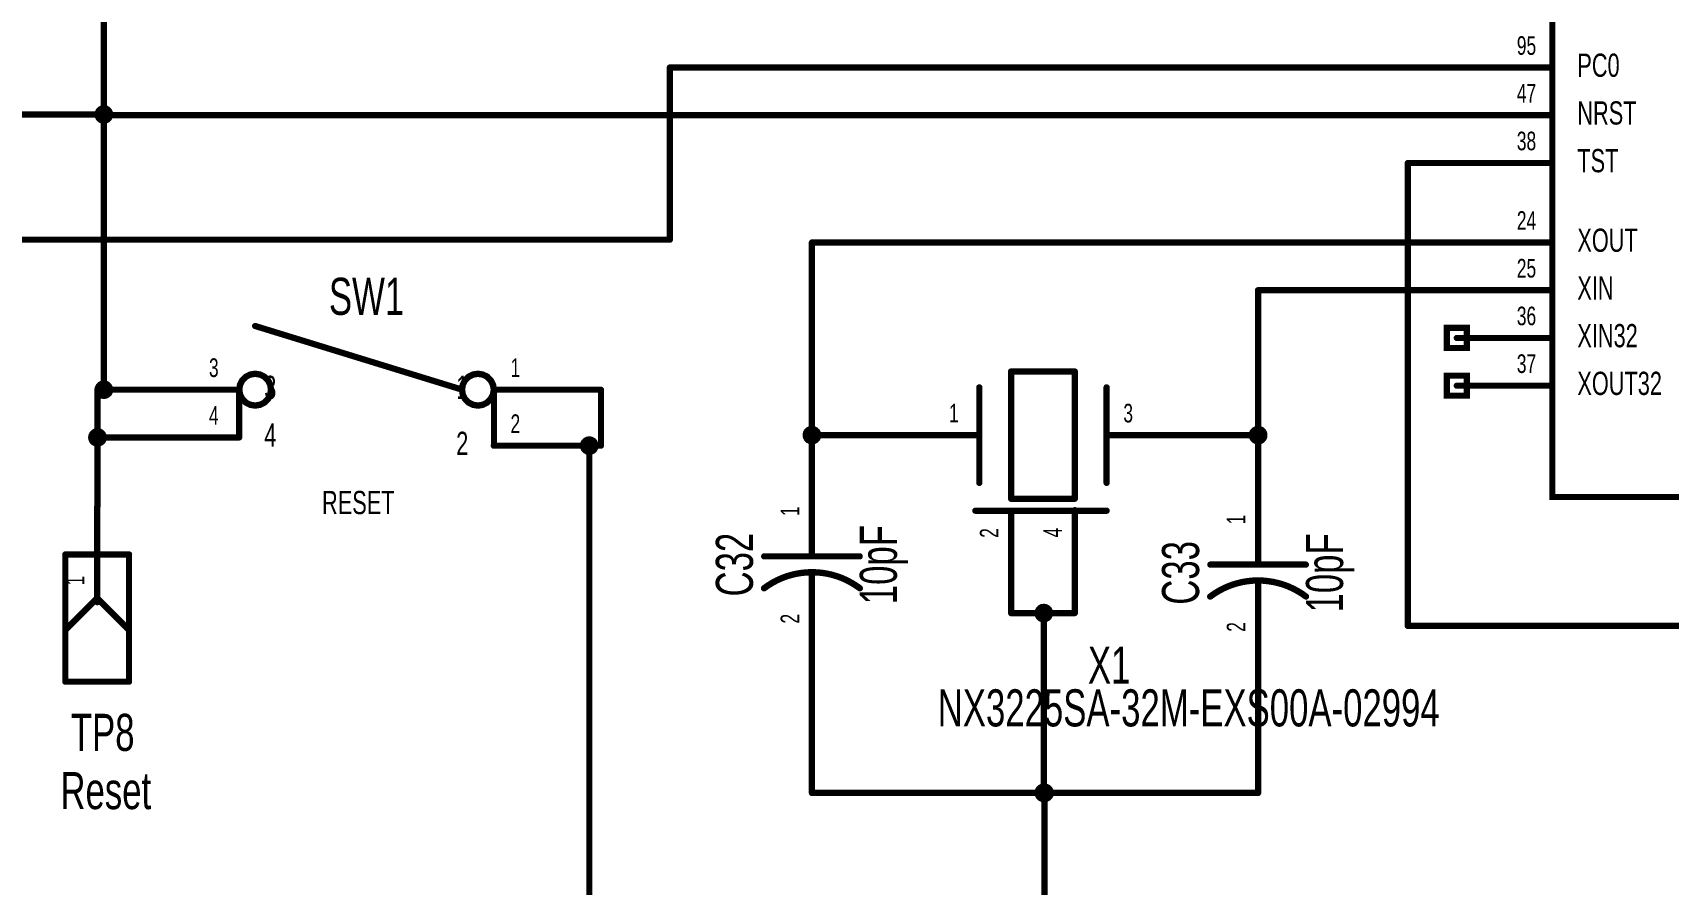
# Model space of a CAD drawing. Extents: x -0.3 to 11.2, y -0.5 to 7.6.
# Drawn here: x 2.247 to 4.817, y 1.402 to 2.741 of the extents above; entities that cross this region are included whole.
import ezdxf
from ezdxf.enums import TextEntityAlignment as Align

# ---------------------------------------------------------------- set-up
doc = ezdxf.new("R2010")
doc.units = 0
for name, color, linetype in [('Element', 253, 'CONTINUOUS'), ('Net', 50, 'CONTINUOUS'), ('Pin', 50, 'CONTINUOUS'), ('Shapes', 252, 'CONTINUOUS')]:
    doc.layers.add(name, color=color, linetype=linetype)

msp = doc.modelspace()

# ---------------------------------------------------------------- linework, layer by layer
at = {"layer": 'Element', "linetype": 'CONTINUOUS'}
for points, const_width in [([(4.635, 5.4861), (6.36, 5.4861), (6.36, 2.0111), (4.635, 2.0111), (4.635, 5.4861)], 0.0098), ([(2.9219, 2.1799), (2.5969, 2.2799)], 0.0098), ([(3.7847, 2.0084), (3.7847, 2.2084)], 0.0098), ([(3.7847, 2.2084), (3.8847, 2.2084)], 0.0098), ([(3.8847, 2.2084), (3.8847, 2.0084)], 0.0098), ([(2.5716, 2.1798), (2.5716, 2.1047)], 0.0098), ([(2.5719, 2.1798), (2.5731, 2.1721), (2.5766, 2.1651), (2.5822, 2.1596), (2.5891, 2.1561), (2.5969, 2.1548), (2.6046, 2.1561), (2.6116, 2.1596), (2.6171, 2.1651), (2.6206, 2.1721), (2.6219, 2.1798), (2.6206, 2.1876), (2.6171, 2.1945), (2.6116, 2.2001), (2.6046, 2.2036), (2.5969, 2.2048), (2.5891, 2.2036), (2.5822, 2.2001), (2.5766, 2.1945), (2.5731, 2.1876), (2.5719, 2.1798)], 0.01), ([(2.9219, 2.1798), (2.9231, 2.1721), (2.9266, 2.1651), (2.9322, 2.1596), (2.9391, 2.1561), (2.9469, 2.1548), (2.9546, 2.1561), (2.9616, 2.1596), (2.9671, 2.1651), (2.9706, 2.1721), (2.9719, 2.1798), (2.9706, 2.1876), (2.9671, 2.1945), (2.9616, 2.2001), (2.9546, 2.2036), (2.9469, 2.2048), (2.9391, 2.2036), (2.9322, 2.2001), (2.9266, 2.1945), (2.9231, 2.1876), (2.9219, 2.1798)], 0.01), ([(2.9722, 2.1798), (2.9722, 2.0921)], 0.0098), ([(3.7347, 2.0334), (3.7347, 2.1834)], 0.0098), ([(3.9347, 2.0334), (3.9347, 2.1834)], 0.0098), ([(3.8847, 2.0084), (3.7847, 2.0084)], 0.0098), ([(3.7285, 1.9896), (3.9347, 1.9896)], 0.0098), ([(3.4717, 1.9549), (3.4717, 1.9179)], 0.0098), ([(4.1727, 1.9419), (4.1727, 1.9049)], 0.0098), ([(2.2987, 1.7209), (2.2987, 1.9209)], 0.0098), ([(2.2987, 1.9209), (2.3987, 1.9209)], 0.0098), ([(2.3487, 1.8459), (2.3487, 1.9209)], 0.0098), ([(2.3987, 1.9209), (2.3987, 1.7209)], 0.0098), ([(3.3967, 1.9179), (3.5467, 1.9179)], 0.0098), ([(4.0977, 1.9049), (4.2477, 1.9049)], 0.0098), ([(3.5469, 1.8678), (3.5403, 1.8724), (3.5334, 1.8766), (3.5263, 1.8804), (3.5189, 1.8837), (3.5114, 1.8865), (3.5036, 1.8888), (3.4958, 1.8906), (3.4878, 1.8919), (3.4798, 1.8927), (3.4717, 1.8929), (3.4636, 1.8927), (3.4556, 1.8919), (3.4476, 1.8906), (3.4398, 1.8888), (3.432, 1.8865), (3.4245, 1.8837), (3.4171, 1.8804), (3.41, 1.8766), (3.4031, 1.8724), (3.3965, 1.8677)], 0.01), ([(3.4717, 1.8929), (3.4717, 1.8549)], 0.0098), ([(4.2479, 1.8548), (4.2413, 1.8594), (4.2344, 1.8636), (4.2273, 1.8674), (4.2199, 1.8707), (4.2124, 1.8735), (4.2046, 1.8758), (4.1968, 1.8776), (4.1888, 1.8789), (4.1808, 1.8797), (4.1727, 1.8799), (4.1646, 1.8797), (4.1566, 1.8789), (4.1486, 1.8776), (4.1408, 1.8758), (4.133, 1.8735), (4.1255, 1.8707), (4.1181, 1.8674), (4.111, 1.8636), (4.1041, 1.8594), (4.0975, 1.8547)], 0.01), ([(4.1727, 1.8799), (4.1727, 1.8419)], 0.0098), ([(2.2987, 1.8022), (2.3487, 1.8522)], 0.0098), ([(2.3987, 1.8022), (2.3487, 1.8522)], 0.0098), ([(2.3987, 1.7209), (2.2987, 1.7209)], 0.0098)]:
    msp.add_lwpolyline(points, dxfattribs=dict(at, const_width=const_width))
for points, const_width in [([(2.5944, 2.2799, 1), (2.5993, 2.2799, 1), (2.5944, 2.2799, 1)], 0.0049), ([(3.7822, 2.2084, 1), (3.7872, 2.2084, 1), (3.7822, 2.2084, 1)], 0.0049), ([(3.7822, 2.2084, 1), (3.7872, 2.2084, 1), (3.7822, 2.2084, 1)], 0.0049), ([(3.8822, 2.2084, 1), (3.8872, 2.2084, 1), (3.8822, 2.2084, 1)], 0.0049), ([(3.8822, 2.2084, 1), (3.8872, 2.2084, 1), (3.8822, 2.2084, 1)], 0.0049), ([(2.5691, 2.1798, 1), (2.574, 2.1798, 1), (2.5691, 2.1798, 1)], 0.0049), ([(2.5694, 2.1798, 1), (2.5744, 2.1798, 1), (2.5694, 2.1798, 1)], 0.005), ([(2.9194, 2.1798, 1), (2.9244, 2.1798, 1), (2.9194, 2.1798, 1)], 0.005), ([(2.9194, 2.1799, 1), (2.9243, 2.1799, 1), (2.9194, 2.1799, 1)], 0.0049), ([(2.9697, 2.1798, 1), (2.9746, 2.1798, 1), (2.9697, 2.1798, 1)], 0.0049), ([(3.7322, 2.1834, 1), (3.7372, 2.1834, 1), (3.7322, 2.1834, 1)], 0.0049), ([(3.9322, 2.1834, 1), (3.9372, 2.1834, 1), (3.9322, 2.1834, 1)], 0.0049), ([(2.5691, 2.1047, 1), (2.574, 2.1047, 1), (2.5691, 2.1047, 1)], 0.0049), ([(2.9697, 2.0921, 1), (2.9746, 2.0921, 1), (2.9697, 2.0921, 1)], 0.0049), ([(3.7322, 2.0334, 1), (3.7372, 2.0334, 1), (3.7322, 2.0334, 1)], 0.0049), ([(3.9322, 2.0334, 1), (3.9372, 2.0334, 1), (3.9322, 2.0334, 1)], 0.0049), ([(3.7822, 2.0084, 1), (3.7872, 2.0084, 1), (3.7822, 2.0084, 1)], 0.0049), ([(3.7822, 2.0084, 1), (3.7872, 2.0084, 1), (3.7822, 2.0084, 1)], 0.0049), ([(3.8822, 2.0084, 1), (3.8872, 2.0084, 1), (3.8822, 2.0084, 1)], 0.0049), ([(3.8822, 2.0084, 1), (3.8872, 2.0084, 1), (3.8822, 2.0084, 1)], 0.0049), ([(3.726, 1.9896, 1), (3.7309, 1.9896, 1), (3.726, 1.9896, 1)], 0.0049), ([(3.9322, 1.9896, 1), (3.9372, 1.9896, 1), (3.9322, 1.9896, 1)], 0.0049), ([(3.4692, 1.9549, 1), (3.4742, 1.9549, 1), (3.4692, 1.9549, 1)], 0.0049), ([(4.1702, 1.9419, 1), (4.1752, 1.9419, 1), (4.1702, 1.9419, 1)], 0.0049), ([(2.2962, 1.9209, 1), (2.3012, 1.9209, 1), (2.2962, 1.9209, 1)], 0.0049), ([(2.2962, 1.9209, 1), (2.3012, 1.9209, 1), (2.2962, 1.9209, 1)], 0.0049), ([(2.3462, 1.9209, 1), (2.3512, 1.9209, 1), (2.3462, 1.9209, 1)], 0.0049), ([(2.3962, 1.9209, 1), (2.4012, 1.9209, 1), (2.3962, 1.9209, 1)], 0.0049), ([(2.3962, 1.9209, 1), (2.4012, 1.9209, 1), (2.3962, 1.9209, 1)], 0.0049), ([(3.3942, 1.9179, 1), (3.3992, 1.9179, 1), (3.3942, 1.9179, 1)], 0.0049), ([(3.4692, 1.9179, 1), (3.4742, 1.9179, 1), (3.4692, 1.9179, 1)], 0.0049), ([(3.5442, 1.9179, 1), (3.5492, 1.9179, 1), (3.5442, 1.9179, 1)], 0.0049), ([(4.0952, 1.9049, 1), (4.1002, 1.9049, 1), (4.0952, 1.9049, 1)], 0.0049), ([(4.1702, 1.9049, 1), (4.1752, 1.9049, 1), (4.1702, 1.9049, 1)], 0.0049), ([(4.2452, 1.9049, 1), (4.2502, 1.9049, 1), (4.2452, 1.9049, 1)], 0.0049), ([(3.4692, 1.8929, 1), (3.4742, 1.8929, 1), (3.4692, 1.8929, 1)], 0.0049), ([(4.1702, 1.8799, 1), (4.1752, 1.8799, 1), (4.1702, 1.8799, 1)], 0.0049), ([(2.3462, 1.8522, 1), (2.3512, 1.8522, 1), (2.3462, 1.8522, 1)], 0.0049), ([(2.3462, 1.8522, 1), (2.3512, 1.8522, 1), (2.3462, 1.8522, 1)], 0.0049), ([(2.3462, 1.8459, 1), (2.3512, 1.8459, 1), (2.3462, 1.8459, 1)], 0.0049), ([(3.394, 1.8677, 1), (3.399, 1.8677, 1), (3.394, 1.8677, 1)], 0.005), ([(3.4692, 1.8549, 1), (3.4742, 1.8549, 1), (3.4692, 1.8549, 1)], 0.0049), ([(3.5444, 1.8678, 1), (3.5494, 1.8678, 1), (3.5444, 1.8678, 1)], 0.005), ([(4.095, 1.8547, 1), (4.1, 1.8547, 1), (4.095, 1.8547, 1)], 0.005), ([(4.2454, 1.8548, 1), (4.2504, 1.8548, 1), (4.2454, 1.8548, 1)], 0.005), ([(4.1702, 1.8419, 1), (4.1752, 1.8419, 1), (4.1702, 1.8419, 1)], 0.0049), ([(2.2962, 1.8022, 1), (2.3012, 1.8022, 1), (2.2962, 1.8022, 1)], 0.0049), ([(2.3962, 1.8022, 1), (2.4012, 1.8022, 1), (2.3962, 1.8022, 1)], 0.0049), ([(2.2962, 1.7209, 1), (2.3012, 1.7209, 1), (2.2962, 1.7209, 1)], 0.0049), ([(2.2962, 1.7209, 1), (2.3012, 1.7209, 1), (2.2962, 1.7209, 1)], 0.0049), ([(2.3962, 1.7209, 1), (2.4012, 1.7209, 1), (2.3962, 1.7209, 1)], 0.0049), ([(2.3962, 1.7209, 1), (2.4012, 1.7209, 1), (2.3962, 1.7209, 1)], 0.0049)]:
    msp.add_lwpolyline(points, format="xyb", dxfattribs=dict(at, const_width=const_width))
at = {"layer": 'Net', "linetype": 'CONTINUOUS', "const_width": 0.0098}
for points in [[(2.3591, 2.7857), (2.3591, 2.6111)], [(4.485, 2.6861), (3.2484, 2.6861)], [(3.2484, 2.6861), (3.2484, 2.4156)], [(2.3493, 2.6124), (2.3498, 2.6094), (2.3512, 2.6066), (2.3533, 2.6044), (2.3561, 2.603), (2.3591, 2.6026), (2.3622, 2.603), (2.3649, 2.6044), (2.3671, 2.6066), (2.3685, 2.6094), (2.369, 2.6124), (2.3685, 2.6154), (2.3671, 2.6182), (2.3649, 2.6204), (2.3622, 2.6218), (2.3591, 2.6222), (2.3561, 2.6218), (2.3533, 2.6204), (2.3512, 2.6182), (2.3498, 2.6154), (2.3493, 2.6124)], [(2.3493, 2.6124), (2.3498, 2.6094), (2.3512, 2.6066), (2.3533, 2.6044), (2.3561, 2.603), (2.3591, 2.6026), (2.3622, 2.603), (2.3649, 2.6044), (2.3671, 2.6066), (2.3685, 2.6094), (2.369, 2.6124), (2.3685, 2.6154), (2.3671, 2.6182), (2.3649, 2.6204), (2.3622, 2.6218), (2.3591, 2.6222), (2.3561, 2.6218), (2.3533, 2.6204), (2.3512, 2.6182), (2.3498, 2.6154), (2.3493, 2.6124)], [(2.3591, 2.6124), (0.7888, 2.6124)], [(2.3591, 2.1798), (2.3591, 2.6124)], [(2.3591, 2.6111), (4.485, 2.6111)], [(4.485, 2.5361), (4.408, 2.5361)], [(4.408, 2.5361), (4.408, 1.8085)], [(3.2484, 2.4156), (1.7068, 2.4156)], [(4.485, 2.4111), (3.4717, 2.4111)], [(3.4717, 2.4111), (3.4717, 2.1049)], [(4.485, 2.3361), (4.1727, 2.3361)], [(4.1727, 2.3361), (4.1727, 2.0919)], [(2.3492, 2.1048), (2.3492, 2.1798)], [(2.3492, 2.1798), (2.4219, 2.1798)], [(2.3493, 2.1798), (2.3498, 2.1768), (2.3512, 2.174), (2.3533, 2.1719), (2.3561, 2.1705), (2.3591, 2.17), (2.3622, 2.1705), (2.3649, 2.1719), (2.3671, 2.174), (2.3685, 2.1768), (2.369, 2.1798), (2.3685, 2.1829), (2.3671, 2.1856), (2.3649, 2.1878), (2.3622, 2.1892), (2.3591, 2.1897), (2.3561, 2.1892), (2.3533, 2.1878), (2.3512, 2.1856), (2.3498, 2.1829), (2.3493, 2.1798)], [(3.1219, 2.1798), (3.1402, 2.1798)], [(3.1402, 2.1798), (3.1402, 2.0918)], [(2.3393, 2.1048), (2.3398, 2.1018), (2.3412, 2.099), (2.3434, 2.0969), (2.3461, 2.0955), (2.3492, 2.095), (2.3522, 2.0955), (2.3549, 2.0969), (2.3571, 2.099), (2.3585, 2.1018), (2.359, 2.1048), (2.3585, 2.1079), (2.3571, 2.1106), (2.3549, 2.1128), (2.3522, 2.1142), (2.3492, 2.1147), (2.3461, 2.1142), (2.3434, 2.1128), (2.3412, 2.1106), (2.3398, 2.1079), (2.3393, 2.1048)], [(2.4219, 2.1048), (2.3492, 2.1048)], [(2.3492, 1.9959), (2.3492, 2.1048)], [(3.4619, 2.1084), (3.4623, 2.1053), (3.4637, 2.1026), (3.4659, 2.1004), (3.4687, 2.099), (3.4717, 2.0985), (3.4747, 2.099), (3.4775, 2.1004), (3.4797, 2.1026), (3.4811, 2.1053), (3.4815, 2.1084), (3.4811, 2.1114), (3.4797, 2.1142), (3.4775, 2.1163), (3.4747, 2.1177), (3.4717, 2.1182), (3.4687, 2.1177), (3.4659, 2.1163), (3.4637, 2.1142), (3.4623, 2.1114), (3.4619, 2.1084)], [(3.5847, 2.1084), (3.4717, 2.1084)], [(4.0847, 2.1084), (4.1727, 2.1084)], [(4.1629, 2.1084), (4.1633, 2.1053), (4.1647, 2.1026), (4.1669, 2.1004), (4.1697, 2.099), (4.1727, 2.0985), (4.1757, 2.099), (4.1785, 2.1004), (4.1807, 2.1026), (4.1821, 2.1053), (4.1825, 2.1084), (4.1821, 2.1114), (4.1807, 2.1142), (4.1785, 2.1163), (4.1757, 2.1177), (4.1727, 2.1182), (4.1697, 2.1177), (4.1669, 2.1163), (4.1647, 2.1142), (4.1633, 2.1114), (4.1629, 2.1084)], [(3.112, 2.0918), (3.1125, 2.0888), (3.1139, 2.086), (3.1161, 2.0839), (3.1188, 2.0825), (3.1219, 2.082), (3.1249, 2.0825), (3.1277, 2.0839), (3.1298, 2.086), (3.1312, 2.0888), (3.1317, 2.0918), (3.1312, 2.0949), (3.1298, 2.0976), (3.1277, 2.0998), (3.1249, 2.1012), (3.1219, 2.1017), (3.1188, 2.1012), (3.1161, 2.0998), (3.1139, 2.0976), (3.1125, 2.0949), (3.112, 2.0918)], [(3.1402, 2.0918), (3.1219, 2.0918)], [(3.1219, 2.0918), (3.1219, 0.9556)], [(3.7847, 1.8396), (3.7847, 1.8287)], [(3.7847, 1.8287), (3.8847, 1.8287)], [(3.8261, 1.8287), (3.8266, 1.8257), (3.828, 1.8229), (3.8302, 1.8207), (3.8329, 1.8193), (3.836, 1.8188), (3.839, 1.8193), (3.8417, 1.8207), (3.8439, 1.8229), (3.8453, 1.8257), (3.8458, 1.8287), (3.8453, 1.8317), (3.8439, 1.8345), (3.8417, 1.8367), (3.839, 1.8381), (3.836, 1.8385), (3.8329, 1.8381), (3.8302, 1.8367), (3.828, 1.8345), (3.8266, 1.8317), (3.8261, 1.8287)], [(3.836, 1.8287), (3.836, 1.5461)], [(3.8847, 1.8287), (3.8847, 1.8404)], [(4.408, 1.8085), (5.11, 1.8085)], [(3.4717, 1.7049), (3.4717, 1.5461)], [(4.1727, 1.6919), (4.1727, 1.5461)], [(3.4717, 1.5461), (3.8372, 1.5461)], [(3.8261, 1.5461), (3.8266, 1.5431), (3.828, 1.5404), (3.8302, 1.5382), (3.8329, 1.5368), (3.836, 1.5363), (3.839, 1.5368), (3.8417, 1.5382), (3.8439, 1.5404), (3.8453, 1.5431), (3.8458, 1.5461), (3.8453, 1.5492), (3.8439, 1.5519), (3.8417, 1.5541), (3.839, 1.5555), (3.836, 1.556), (3.8329, 1.5555), (3.8302, 1.5541), (3.828, 1.5519), (3.8266, 1.5492), (3.8261, 1.5461)], [(3.8274, 1.5461), (3.8279, 1.5431), (3.8293, 1.5404), (3.8315, 1.5382), (3.8342, 1.5368), (3.8372, 1.5363), (3.8403, 1.5368), (3.843, 1.5382), (3.8452, 1.5404), (3.8466, 1.5431), (3.8471, 1.5461), (3.8466, 1.5492), (3.8452, 1.5519), (3.843, 1.5541), (3.8403, 1.5555), (3.8372, 1.556), (3.8342, 1.5555), (3.8315, 1.5541), (3.8293, 1.5519), (3.8279, 1.5492), (3.8274, 1.5461)], [(3.8372, 1.5461), (3.8372, 0.9556)], [(4.1727, 1.5461), (3.8372, 1.5461)]]:
    msp.add_lwpolyline(points, dxfattribs=at)
at = {"layer": 'Net', "linetype": 'CONTINUOUS', "const_width": 0.0049}
for points in [[(3.2459, 2.6861, 1), (3.2509, 2.6861, 1), (3.2459, 2.6861, 1)], [(3.2459, 2.6861, 1), (3.2509, 2.6861, 1), (3.2459, 2.6861, 1)], [(4.4825, 2.6861, 1), (4.4874, 2.6861, 1), (4.4825, 2.6861, 1)], [(2.3468, 2.6124, 1), (2.3517, 2.6124, 1), (2.3468, 2.6124, 1)], [(2.3468, 2.6124, 1), (2.3517, 2.6124, 1), (2.3468, 2.6124, 1)], [(2.3567, 2.6124, 1), (2.3616, 2.6124, 1), (2.3567, 2.6124, 1)], [(2.3567, 2.6124, 1), (2.3616, 2.6124, 1), (2.3567, 2.6124, 1)], [(2.3567, 2.6111, 1), (2.3616, 2.6111, 1), (2.3567, 2.6111, 1)], [(2.3567, 2.6111, 1), (2.3616, 2.6111, 1), (2.3567, 2.6111, 1)], [(4.4825, 2.6111, 1), (4.4874, 2.6111, 1), (4.4825, 2.6111, 1)], [(4.4055, 2.5361, 1), (4.4104, 2.5361, 1), (4.4055, 2.5361, 1)], [(4.4055, 2.5361, 1), (4.4104, 2.5361, 1), (4.4055, 2.5361, 1)], [(4.4825, 2.5361, 1), (4.4874, 2.5361, 1), (4.4825, 2.5361, 1)], [(3.2459, 2.4156, 1), (3.2509, 2.4156, 1), (3.2459, 2.4156, 1)], [(3.2459, 2.4156, 1), (3.2509, 2.4156, 1), (3.2459, 2.4156, 1)], [(3.4692, 2.4111, 1), (3.4742, 2.4111, 1), (3.4692, 2.4111, 1)], [(3.4692, 2.4111, 1), (3.4742, 2.4111, 1), (3.4692, 2.4111, 1)], [(4.4825, 2.4111, 1), (4.4874, 2.4111, 1), (4.4825, 2.4111, 1)], [(4.1702, 2.3361, 1), (4.1752, 2.3361, 1), (4.1702, 2.3361, 1)], [(4.1702, 2.3361, 1), (4.1752, 2.3361, 1), (4.1702, 2.3361, 1)], [(4.4825, 2.3361, 1), (4.4874, 2.3361, 1), (4.4825, 2.3361, 1)], [(2.3467, 2.1798, 1), (2.3516, 2.1798, 1), (2.3467, 2.1798, 1)], [(2.3467, 2.1798, 1), (2.3516, 2.1798, 1), (2.3467, 2.1798, 1)], [(2.3468, 2.1798, 1), (2.3517, 2.1798, 1), (2.3468, 2.1798, 1)], [(2.3567, 2.1798, 1), (2.3616, 2.1798, 1), (2.3567, 2.1798, 1)], [(2.4194, 2.1798, 1), (2.4243, 2.1798, 1), (2.4194, 2.1798, 1)], [(3.1194, 2.1798, 1), (3.1243, 2.1798, 1), (3.1194, 2.1798, 1)], [(3.1377, 2.1798, 1), (3.1426, 2.1798, 1), (3.1377, 2.1798, 1)], [(3.1377, 2.1798, 1), (3.1426, 2.1798, 1), (3.1377, 2.1798, 1)], [(2.3368, 2.1048, 1), (2.3418, 2.1048, 1), (2.3368, 2.1048, 1)], [(2.3467, 2.1048, 1), (2.3516, 2.1048, 1), (2.3467, 2.1048, 1)], [(2.3467, 2.1048, 1), (2.3516, 2.1048, 1), (2.3467, 2.1048, 1)], [(2.3467, 2.1048, 1), (2.3516, 2.1048, 1), (2.3467, 2.1048, 1)], [(2.4194, 2.1048, 1), (2.4243, 2.1048, 1), (2.4194, 2.1048, 1)], [(3.4594, 2.1084, 1), (3.4643, 2.1084, 1), (3.4594, 2.1084, 1)], [(3.4692, 2.1084, 1), (3.4742, 2.1084, 1), (3.4692, 2.1084, 1)], [(3.4692, 2.1049, 1), (3.4742, 2.1049, 1), (3.4692, 2.1049, 1)], [(3.5822, 2.1084, 1), (3.5872, 2.1084, 1), (3.5822, 2.1084, 1)], [(4.0822, 2.1084, 1), (4.0872, 2.1084, 1), (4.0822, 2.1084, 1)], [(4.1604, 2.1084, 1), (4.1653, 2.1084, 1), (4.1604, 2.1084, 1)], [(4.1702, 2.1084, 1), (4.1752, 2.1084, 1), (4.1702, 2.1084, 1)], [(3.1096, 2.0918, 1), (3.1145, 2.0918, 1), (3.1096, 2.0918, 1)], [(3.1194, 2.0918, 1), (3.1243, 2.0918, 1), (3.1194, 2.0918, 1)], [(3.1194, 2.0918, 1), (3.1243, 2.0918, 1), (3.1194, 2.0918, 1)], [(3.1377, 2.0918, 1), (3.1426, 2.0918, 1), (3.1377, 2.0918, 1)], [(3.1377, 2.0918, 1), (3.1426, 2.0918, 1), (3.1377, 2.0918, 1)], [(4.1702, 2.0919, 1), (4.1752, 2.0919, 1), (4.1702, 2.0919, 1)], [(2.3467, 1.9959, 1), (2.3516, 1.9959, 1), (2.3467, 1.9959, 1)], [(3.7822, 1.8396, 1), (3.7872, 1.8396, 1), (3.7822, 1.8396, 1)], [(3.7822, 1.8287, 1), (3.7872, 1.8287, 1), (3.7822, 1.8287, 1)], [(3.7822, 1.8287, 1), (3.7872, 1.8287, 1), (3.7822, 1.8287, 1)], [(3.8237, 1.8287, 1), (3.8286, 1.8287, 1), (3.8237, 1.8287, 1)], [(3.8335, 1.8287, 1), (3.8384, 1.8287, 1), (3.8335, 1.8287, 1)], [(3.8822, 1.8404, 1), (3.8872, 1.8404, 1), (3.8822, 1.8404, 1)], [(3.8822, 1.8287, 1), (3.8872, 1.8287, 1), (3.8822, 1.8287, 1)], [(3.8822, 1.8287, 1), (3.8872, 1.8287, 1), (3.8822, 1.8287, 1)], [(4.4055, 1.8085, 1), (4.4104, 1.8085, 1), (4.4055, 1.8085, 1)], [(4.4055, 1.8085, 1), (4.4104, 1.8085, 1), (4.4055, 1.8085, 1)], [(3.4692, 1.7049, 1), (3.4742, 1.7049, 1), (3.4692, 1.7049, 1)], [(4.1702, 1.6919, 1), (4.1752, 1.6919, 1), (4.1702, 1.6919, 1)], [(3.4692, 1.5461, 1), (3.4742, 1.5461, 1), (3.4692, 1.5461, 1)], [(3.4692, 1.5461, 1), (3.4742, 1.5461, 1), (3.4692, 1.5461, 1)], [(3.8237, 1.5461, 1), (3.8286, 1.5461, 1), (3.8237, 1.5461, 1)], [(3.8249, 1.5461, 1), (3.8299, 1.5461, 1), (3.8249, 1.5461, 1)], [(3.8335, 1.5461, 1), (3.8384, 1.5461, 1), (3.8335, 1.5461, 1)], [(3.8348, 1.5461, 1), (3.8397, 1.5461, 1), (3.8348, 1.5461, 1)], [(3.8348, 1.5461, 1), (3.8397, 1.5461, 1), (3.8348, 1.5461, 1)], [(3.8348, 1.5461, 1), (3.8397, 1.5461, 1), (3.8348, 1.5461, 1)], [(4.1702, 1.5461, 1), (4.1752, 1.5461, 1), (4.1702, 1.5461, 1)], [(4.1702, 1.5461, 1), (4.1752, 1.5461, 1), (4.1702, 1.5461, 1)]]:
    msp.add_lwpolyline(points, format="xyb", dxfattribs=at)
at = {"layer": 'Pin', "linetype": 'CONTINUOUS', "const_width": 0.0098}
for points in [[(4.635, 2.6861), (4.485, 2.6861)], [(4.635, 2.6111), (4.485, 2.6111)], [(4.635, 2.5361), (4.485, 2.5361)], [(4.635, 2.4111), (4.485, 2.4111)], [(4.635, 2.3361), (4.485, 2.3361)], [(4.4692, 2.2769), (4.5007, 2.2769), (4.5007, 2.2454), (4.4692, 2.2454), (4.4692, 2.2769)], [(4.635, 2.2611), (4.485, 2.2611)], [(2.5719, 2.1798), (2.4219, 2.1798)], [(2.9719, 2.1798), (3.1219, 2.1798)], [(4.4692, 2.2019), (4.5007, 2.2019), (4.5007, 2.1704), (4.4692, 2.1704), (4.4692, 2.2019)], [(4.635, 2.1861), (4.485, 2.1861)], [(2.5719, 2.1048), (2.4219, 2.1048)], [(3.4717, 1.9549), (3.4717, 2.1049)], [(3.7347, 2.1084), (3.5847, 2.1084)], [(3.9347, 2.1084), (4.0847, 2.1084)], [(2.9719, 2.0918), (3.1219, 2.0918)], [(4.1727, 1.9419), (4.1727, 2.0919)], [(2.3487, 1.8459), (2.3487, 1.9959)], [(3.7847, 1.9896), (3.7847, 1.8396)], [(3.8847, 1.9904), (3.8847, 1.8404)], [(3.4717, 1.8549), (3.4717, 1.7049)], [(4.1727, 1.8419), (4.1727, 1.6919)]]:
    msp.add_lwpolyline(points, dxfattribs=at)
at = {"layer": 'Pin', "linetype": 'CONTINUOUS', "const_width": 0.0049}
for points in [[(4.4825, 2.6861, 1), (4.4874, 2.6861, 1), (4.4825, 2.6861, 1)], [(4.6325, 2.6861, 1), (4.6374, 2.6861, 1), (4.6325, 2.6861, 1)], [(4.4825, 2.6111, 1), (4.4874, 2.6111, 1), (4.4825, 2.6111, 1)], [(4.6325, 2.6111, 1), (4.6374, 2.6111, 1), (4.6325, 2.6111, 1)], [(4.4825, 2.5361, 1), (4.4874, 2.5361, 1), (4.4825, 2.5361, 1)], [(4.6325, 2.5361, 1), (4.6374, 2.5361, 1), (4.6325, 2.5361, 1)], [(4.4825, 2.4111, 1), (4.4874, 2.4111, 1), (4.4825, 2.4111, 1)], [(4.6325, 2.4111, 1), (4.6374, 2.4111, 1), (4.6325, 2.4111, 1)], [(4.4825, 2.3361, 1), (4.4874, 2.3361, 1), (4.4825, 2.3361, 1)], [(4.6325, 2.3361, 1), (4.6374, 2.3361, 1), (4.6325, 2.3361, 1)], [(4.4825, 2.2611, 1), (4.4874, 2.2611, 1), (4.4825, 2.2611, 1)], [(4.6325, 2.2611, 1), (4.6374, 2.2611, 1), (4.6325, 2.2611, 1)], [(2.4194, 2.1798, 1), (2.4243, 2.1798, 1), (2.4194, 2.1798, 1)], [(2.5694, 2.1798, 1), (2.5743, 2.1798, 1), (2.5694, 2.1798, 1)], [(2.9694, 2.1798, 1), (2.9743, 2.1798, 1), (2.9694, 2.1798, 1)], [(3.1194, 2.1798, 1), (3.1243, 2.1798, 1), (3.1194, 2.1798, 1)], [(4.4825, 2.1861, 1), (4.4874, 2.1861, 1), (4.4825, 2.1861, 1)], [(4.6325, 2.1861, 1), (4.6374, 2.1861, 1), (4.6325, 2.1861, 1)], [(2.4194, 2.1048, 1), (2.4243, 2.1048, 1), (2.4194, 2.1048, 1)], [(2.5694, 2.1048, 1), (2.5743, 2.1048, 1), (2.5694, 2.1048, 1)], [(3.4692, 2.1049, 1), (3.4742, 2.1049, 1), (3.4692, 2.1049, 1)], [(3.5822, 2.1084, 1), (3.5872, 2.1084, 1), (3.5822, 2.1084, 1)], [(3.7322, 2.1084, 1), (3.7372, 2.1084, 1), (3.7322, 2.1084, 1)], [(3.9322, 2.1084, 1), (3.9372, 2.1084, 1), (3.9322, 2.1084, 1)], [(4.0822, 2.1084, 1), (4.0872, 2.1084, 1), (4.0822, 2.1084, 1)], [(2.9694, 2.0918, 1), (2.9743, 2.0918, 1), (2.9694, 2.0918, 1)], [(3.1194, 2.0918, 1), (3.1243, 2.0918, 1), (3.1194, 2.0918, 1)], [(4.1702, 2.0919, 1), (4.1752, 2.0919, 1), (4.1702, 2.0919, 1)], [(2.3462, 1.9959, 1), (2.3512, 1.9959, 1), (2.3462, 1.9959, 1)], [(3.7822, 1.9896, 1), (3.7872, 1.9896, 1), (3.7822, 1.9896, 1)], [(3.8822, 1.9904, 1), (3.8872, 1.9904, 1), (3.8822, 1.9904, 1)], [(3.4692, 1.9549, 1), (3.4742, 1.9549, 1), (3.4692, 1.9549, 1)], [(4.1702, 1.9419, 1), (4.1752, 1.9419, 1), (4.1702, 1.9419, 1)], [(2.3462, 1.8459, 1), (2.3512, 1.8459, 1), (2.3462, 1.8459, 1)], [(3.4692, 1.8549, 1), (3.4742, 1.8549, 1), (3.4692, 1.8549, 1)], [(3.7822, 1.8396, 1), (3.7872, 1.8396, 1), (3.7822, 1.8396, 1)], [(3.8822, 1.8404, 1), (3.8872, 1.8404, 1), (3.8822, 1.8404, 1)], [(4.1702, 1.8419, 1), (4.1752, 1.8419, 1), (4.1702, 1.8419, 1)], [(3.4692, 1.7049, 1), (3.4742, 1.7049, 1), (3.4692, 1.7049, 1)], [(4.1702, 1.6919, 1), (4.1752, 1.6919, 1), (4.1702, 1.6919, 1)]]:
    msp.add_lwpolyline(points, format="xyb", dxfattribs=at)

# ---------------------------------------------------------------- texts
at = {"layer": 'Element', "width": 0.7}
for s, p in [('SW1', (2.7719, 2.2799)), ('X1', (3.9387, 1.7004)), ('TP8', (2.3573, 1.5946)), ('Reset', (2.3622, 1.5031))]:
    msp.add_text(s, height=0.0583, dxfattribs=at).set_placement(p, align=Align.BOTTOM_CENTER)
for p in [(3.5469, 1.9049), (4.2479, 1.8919)]:
    msp.add_text('10pF', height=0.0583, rotation=90, dxfattribs=at).set_placement(p, align=Align.TOP_CENTER)
for s, p in [('C32', (3.3965, 1.9049)), ('C33', (4.0975, 1.8919))]:
    msp.add_text(s, height=0.0583, rotation=90, dxfattribs=at).set_placement(p, align=Align.BOTTOM_CENTER)
msp.add_text('NX3225SA-32M-EXS00A-02994', height=0.0583, dxfattribs=at).set_placement((4.0637, 1.7089), align=Align.TOP_CENTER)
at = {"layer": 'Pin', "width": 0.7}
for s, height, p in [('95', 0.0292, (4.5792, 2.7353)), ('PC0', 0.0365, (4.6743, 2.708)), ('47', 0.0292, (4.5792, 2.6603)), ('NRST', 0.0365, (4.6743, 2.633)), ('38', 0.0292, (4.5792, 2.5853)), ('TST', 0.0365, (4.6743, 2.558)), ('24', 0.0292, (4.5792, 2.4603)), ('XOUT', 0.0365, (4.6743, 2.433)), ('25', 0.0292, (4.5792, 2.3853)), ('XIN', 0.0365, (4.6743, 2.358)), ('36', 0.0292, (4.5792, 2.3103)), ('XIN32', 0.0365, (4.6743, 2.283)), ('3', 0.0292, (2.5243, 2.229)), ('1', 0.0292, (2.9981, 2.229)), ('37', 0.0292, (4.5792, 2.2353)), ('3', 0.0365, (2.6112, 2.2017)), ('1', 0.0365, (2.9128, 2.2017)), ('XOUT32', 0.0365, (4.6743, 2.208)), ('4', 0.0292, (2.5243, 2.154)), ('2', 0.0292, (2.9981, 2.141)), ('1', 0.0292, (3.6871, 2.1576)), ('3', 0.0292, (3.961, 2.1576)), ('4', 0.0365, (2.6112, 2.1267)), ('2', 0.0365, (2.9128, 2.1137))]:
    msp.add_text(s, height=height, dxfattribs=at).set_placement(p, align=Align.TOP_LEFT)
for s, p in [('1', (3.4225, 1.9812)), ('1', (4.1235, 1.9682)), ('2', (3.7355, 1.947)), ('4', (3.8355, 1.9477)), ('1', (2.2995, 1.8721)), ('2', (3.4225, 1.8123)), ('2', (4.1235, 1.7993))]:
    msp.add_text(s, height=0.0292, rotation=90, dxfattribs=at).set_placement(p, align=Align.TOP_LEFT)
at = {"layer": 'Shapes', "width": 0.7}
msp.add_text('RESET', height=0.0365, dxfattribs=at).set_placement((2.7589, 2.0025), align=Align.MIDDLE_CENTER)

doc.saveas('drawing.dxf')
